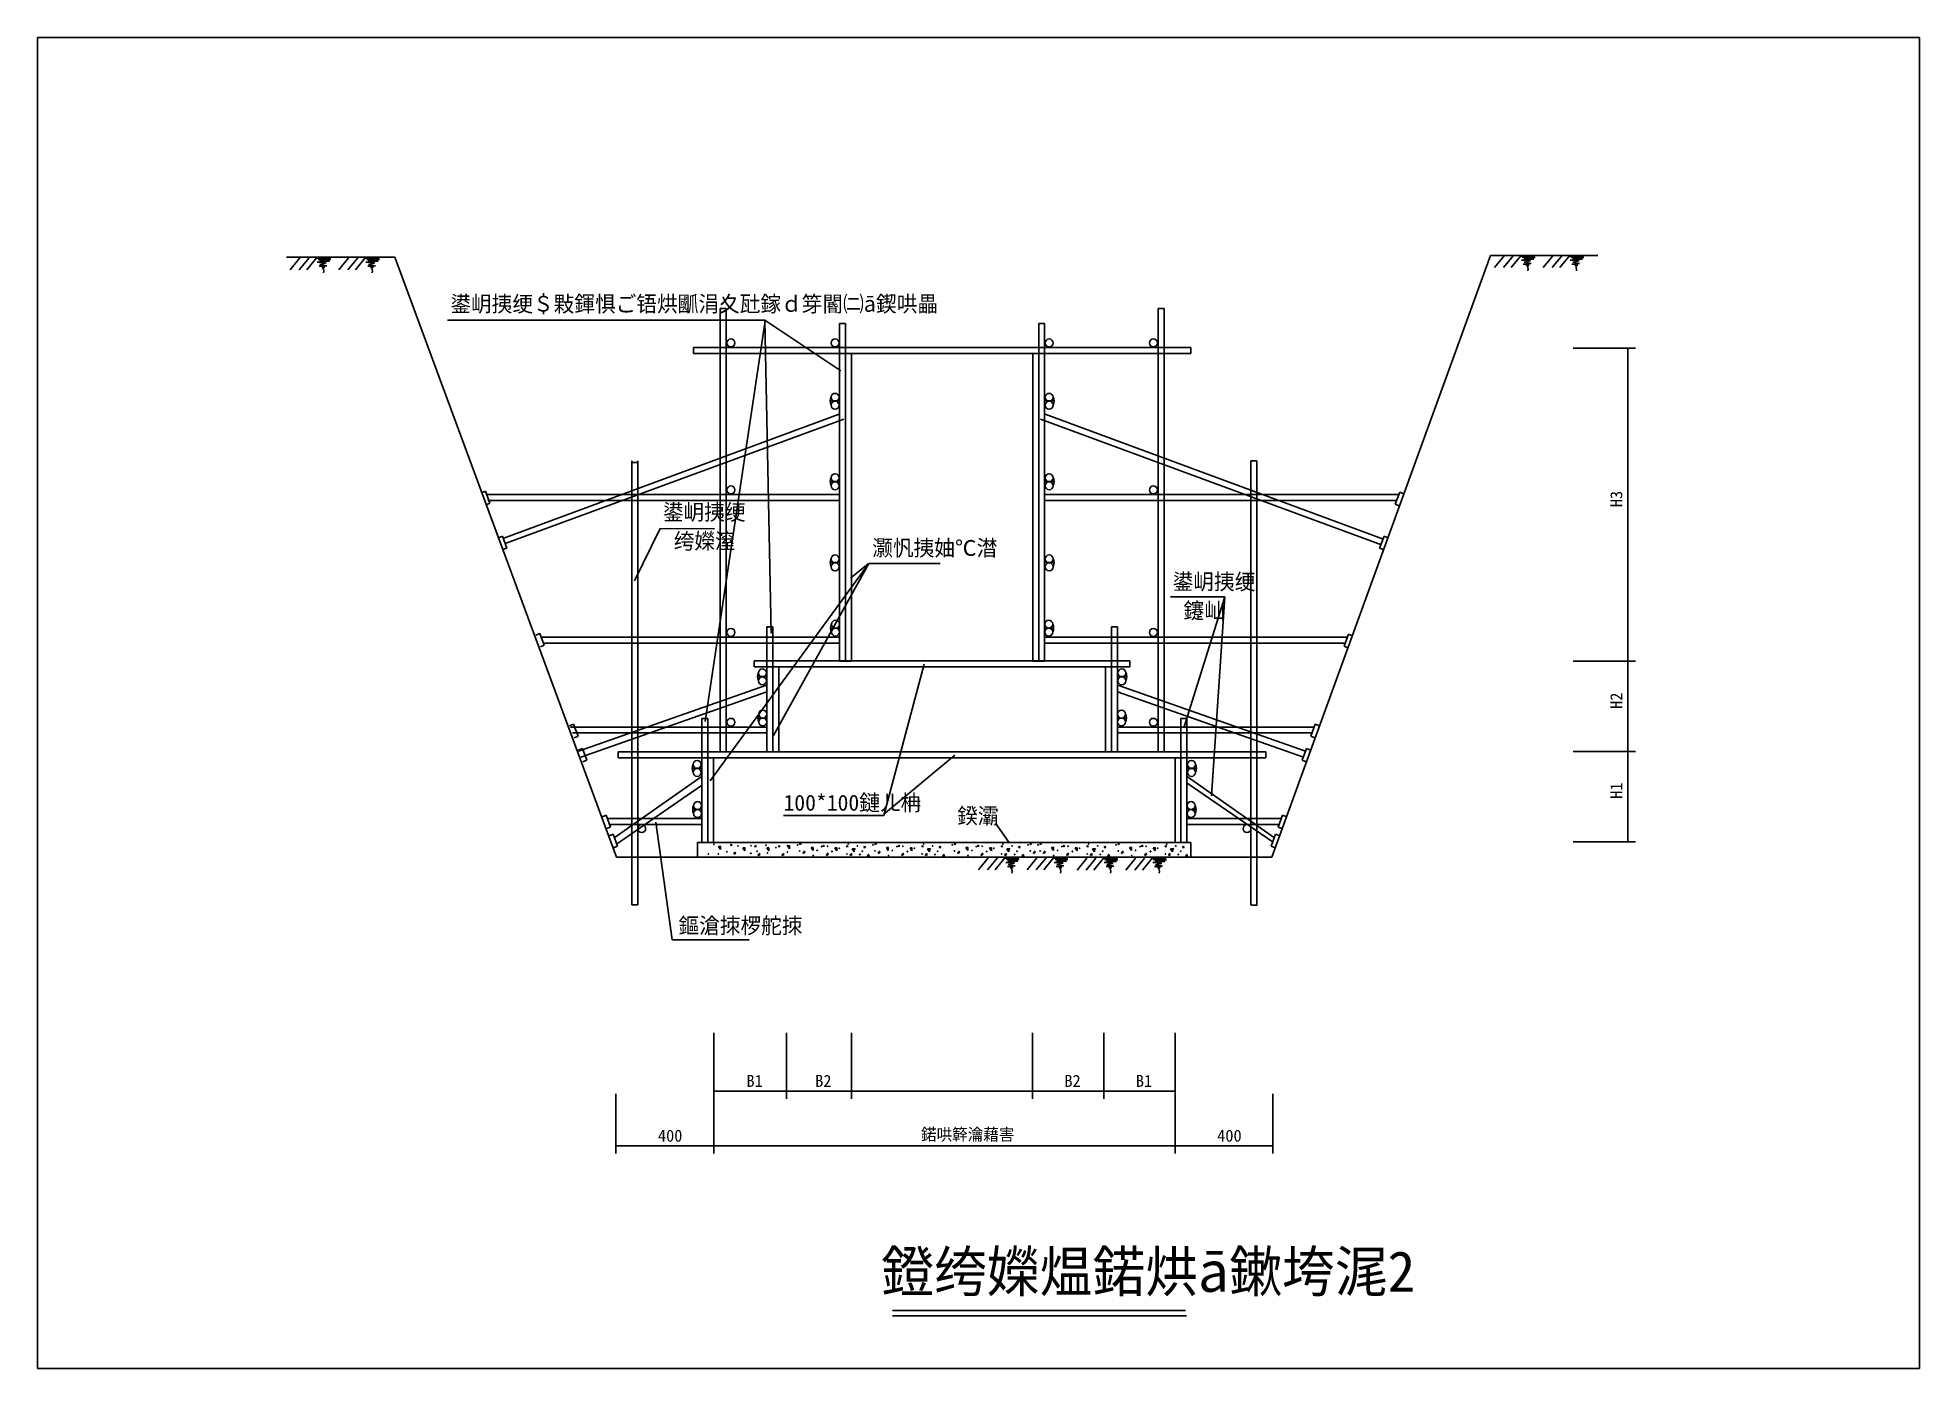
# Model space of a CAD drawing. Header units: metres. Extents: x 0 to 440, y 0 to 311.
import ezdxf

# ---------------------------------------------------------------- set-up
doc = ezdxf.new("R2010")
doc.units = ezdxf.units.M
doc.layers.add(' ', color=7, linetype='Continuous')

msp = doc.modelspace()

# ---------------------------------------------------------------- linework, layer by layer
at = {"layer": ' '}
for p, q in [((171.61, 171.96), (170.12, 245.18)), ((194.44, 188.21), (172.09, 148.04)), ((255.5, 165.46), (167.64, 165.46)), ((167.64, 165.46), (167.64, 164.04)), ((255.5, 164.04), (167.64, 164.04)), ((190.39, 165.46), (232.75, 165.46)), ((255.5, 165.46), (255.5, 164.04)), ((287.32, 144.18), (135.82, 144.18)), ((135.82, 144.18), (135.82, 142.76)), ((287.32, 142.76), (135.82, 142.76)), ((287.32, 144.18), (287.32, 142.76)), ((190.4, 64.86), (232.73, 64.86))]:
    msp.add_line(p, q, dxfattribs=at)
for p, q in [((440.15, 311.22), (0, 311.22)), ((0, 311.22), (0, 0)), ((440.15, 0), (440.15, 311.22)), ((83.58, 259.88), (58.21, 259.88)), ((61.33, 259.73), (59.05, 256.95)), ((63.48, 259.73), (61.2, 256.95)), ((65.25, 259.73), (62.97, 256.95)), ((72.71, 259.73), (70.43, 256.95)), ((74.86, 259.73), (72.58, 256.95)), ((76.63, 259.73), (74.35, 256.95)), ((135.39, 119.52), (83.58, 259.88)), ((288.72, 119.52), (339.86, 260.26)), ((339.86, 260.26), (364.91, 260.26)), ((343.01, 260.21), (340.74, 257.43)), ((345.16, 260.21), (342.89, 257.43)), ((346.93, 260.21), (344.66, 257.43)), ((346.84, 260.13), (350.21, 260.07)), ((350.21, 260.07), (347.28, 259.84)), ((347.28, 259.84), (350.27, 259.81)), ((350.27, 259.81), (347.63, 259.52)), ((354.39, 260.21), (352.12, 257.43)), ((356.54, 260.21), (354.27, 257.43)), ((358.31, 260.21), (356.04, 257.43)), ((358.22, 260.13), (361.59, 260.07)), ((361.59, 260.07), (358.66, 259.84)), ((358.66, 259.84), (361.65, 259.81)), ((361.65, 259.81), (359.01, 259.52)), ((65.16, 259.66), (68.53, 259.6)), ((68.3, 258.96), (65.42, 258.7)), ((65.42, 258.7), (67.49, 258.52)), ((68.53, 259.6), (65.59, 259.37)), ((65.59, 259.37), (68.59, 259.34)), ((67.63, 257.88), (65.83, 257.77)), ((65.83, 257.77), (67.17, 257.54)), ((68.59, 259.34), (65.94, 259.05)), ((65.94, 259.05), (68.3, 258.96)), ((67.49, 258.52), (66, 258.2)), ((66, 258.2), (67.63, 257.88)), ((67.17, 257.54), (66.55, 257.42)), ((66.55, 257.42), (66.96, 257.19)), ((66.96, 257.19), (66.85, 257.07)), ((66.85, 257.07), (66.85, 256.98)), ((66.85, 256.98), (66.93, 256.6)), ((66.93, 256.6), (66.87, 256.2)), ((76.54, 259.66), (79.91, 259.6)), ((79.68, 258.96), (76.8, 258.7)), ((76.8, 258.7), (78.87, 258.52)), ((79.91, 259.6), (76.97, 259.37)), ((76.97, 259.37), (79.97, 259.34)), ((79.01, 257.88), (77.21, 257.77)), ((77.21, 257.77), (78.54, 257.54)), ((79.97, 259.34), (77.32, 259.05)), ((77.32, 259.05), (79.68, 258.96)), ((78.87, 258.52), (77.38, 258.2)), ((77.38, 258.2), (79.01, 257.88)), ((78.54, 257.54), (77.93, 257.42)), ((77.93, 257.42), (78.34, 257.19)), ((78.34, 257.19), (78.22, 257.07)), ((78.22, 257.07), (78.22, 256.98)), ((78.22, 256.98), (78.31, 256.6)), ((78.31, 256.6), (78.25, 256.2)), ((349.98, 259.43), (347.1, 259.17)), ((347.1, 259.17), (349.17, 259)), ((349.31, 258.36), (347.51, 258.24)), ((347.51, 258.24), (348.85, 258.01)), ((347.63, 259.52), (349.98, 259.43)), ((349.17, 259), (347.68, 258.68)), ((347.68, 258.68), (349.31, 258.36)), ((348.85, 258.01), (348.24, 257.89)), ((348.24, 257.89), (348.64, 257.66)), ((348.64, 257.66), (348.53, 257.54)), ((348.53, 257.54), (348.53, 257.46)), ((348.53, 257.46), (348.61, 257.08)), ((348.61, 257.08), (348.56, 256.67)), ((361.36, 259.43), (358.48, 259.17)), ((358.48, 259.17), (360.55, 259)), ((360.69, 258.36), (358.89, 258.24)), ((358.89, 258.24), (360.23, 258.01)), ((359.01, 259.52), (361.36, 259.43)), ((360.55, 259), (359.06, 258.68)), ((359.06, 258.68), (360.69, 258.36)), ((360.23, 258.01), (359.62, 257.89)), ((359.62, 257.89), (360.02, 257.66)), ((360.02, 257.66), (359.91, 257.54)), ((359.91, 257.54), (359.91, 257.46)), ((359.91, 257.46), (359.99, 257.08)), ((359.99, 257.08), (359.94, 256.67)), ((159.62, 144.18), (159.62, 247.91)), ((161.02, 247.91), (159.62, 247.91)), ((161.02, 144.18), (161.02, 247.91)), ((262.12, 144.18), (262.12, 247.91)), ((262.12, 247.91), (263.52, 247.91)), ((263.52, 144.18), (263.52, 247.91)), ((95.89, 245.18), (170.12, 245.18)), ((156.12, 151.3), (170.14, 244.98)), ((170.12, 245.18), (187.84, 233.27)), ((187.6, 165.43), (187.6, 244.36)), ((188.99, 244.36), (187.6, 244.36)), ((188.99, 165.43), (188.99, 244.36)), ((234.15, 165.44), (234.15, 244.36)), ((234.15, 244.36), (235.54, 244.36)), ((235.54, 165.43), (235.54, 244.36)), ((269.72, 238.72), (153.42, 238.72)), ((153.42, 238.72), (153.42, 237.38)), ((269.72, 237.38), (269.72, 238.72)), ((359.15, 238.62), (373.76, 238.62)), ((371.96, 165.36), (371.96, 238.62)), ((153.42, 237.38), (269.72, 237.38)), ((190.4, 237.37), (188.98, 237.37)), ((190.39, 165.43), (190.39, 237.46)), ((232.74, 237.37), (234.16, 237.37)), ((232.75, 165.46), (232.75, 237.46)), ((185.39, 226.25), (187.5, 226.25)), ((237.75, 226.25), (235.64, 226.25)), ((187.47, 223.16), (109.06, 194.16)), ((188.56, 222.02), (109.37, 192.89)), ((234.58, 222.02), (314.32, 192.62)), ((235.67, 223.16), (314.59, 194.03)), ((138.97, 108.42), (138.97, 212.25)), ((138.97, 211.86), (140.37, 211.86)), ((140.37, 108.42), (140.37, 212.25)), ((283.8, 108.35), (283.8, 212.25)), ((285.19, 212.24), (283.8, 212.24)), ((285.19, 108.35), (285.19, 212.25)), ((185.39, 207.43), (187.5, 207.43)), ((237.75, 207.43), (235.64, 207.43)), ((103.82, 204.76), (104.76, 205.14)), ((104.76, 205.14), (105.79, 202.35)), ((187.59, 204.35), (104.8, 204.35)), ((187.59, 202.95), (105.34, 202.95)), ((235.55, 204.35), (318.34, 204.35)), ((235.55, 202.95), (317.8, 202.95)), ((318.6, 204.93), (317.57, 202.14)), ((319.53, 204.55), (318.6, 204.93)), ((105.79, 202.35), (104.88, 201.97)), ((317.57, 202.14), (318.48, 201.76)), ((107.79, 194.26), (108.73, 194.65)), ((108.73, 194.65), (109.76, 191.86)), ((139.64, 184.19), (145.65, 196.39)), ((158.31, 196.37), (145.65, 196.39)), ((314.94, 194.65), (313.91, 191.86)), ((315.88, 194.26), (314.94, 194.65)), ((109.76, 191.86), (108.85, 191.48)), ((313.91, 191.86), (314.82, 191.48)), ((194.44, 188.21), (157.34, 137.37)), ((185.39, 188.46), (187.5, 188.46)), ((194.25, 188.16), (190.1, 184.78)), ((194.44, 188.21), (211.1, 188.21)), ((237.75, 188.46), (235.64, 188.46)), ((264.96, 180.45), (277.73, 180.45)), ((268.12, 149.83), (277.73, 180.45)), ((274.6, 133.92), (277.73, 180.45)), ((116.55, 171.51), (117.49, 171.89)), ((117.49, 171.89), (118.52, 169.11)), ((170.59, 144.42), (170.59, 173.42)), ((171.98, 173.42), (170.59, 173.42)), ((171.98, 144.42), (171.98, 173.42)), ((185.49, 173.12), (187.6, 173.12)), ((237.65, 173.12), (235.54, 173.12)), ((251.16, 144.42), (251.16, 173.42)), ((251.16, 173.42), (252.55, 173.42)), ((252.55, 144.42), (252.55, 173.42)), ((306.61, 171.68), (305.58, 168.89)), ((307.55, 171.3), (306.61, 171.68)), ((118.52, 169.11), (117.61, 168.72)), ((187.59, 171.01), (117.88, 170.99)), ((187.59, 169.62), (118.31, 169.62)), ((235.55, 171.01), (306.27, 171.01)), ((235.55, 169.62), (305.78, 169.62)), ((305.58, 168.89), (306.49, 168.51)), ((173.38, 144.42), (173.38, 164.04)), ((187.6, 165.43), (190.39, 165.43)), ((207.39, 164.73), (197.97, 129.27)), ((232.75, 165.43), (235.54, 165.43)), ((249.76, 144.42), (249.76, 164.04)), ((359.15, 165.36), (373.76, 165.36)), ((359.15, 165.36), (373.76, 165.36)), ((371.96, 144.26), (371.96, 165.36)), ((170.46, 159.75), (126.55, 144.31)), ((168.38, 161.8), (170.49, 161.8)), ((254.76, 161.8), (252.65, 161.8)), ((252.68, 159.75), (296.59, 144.31)), ((170.57, 158.24), (127.07, 142.98)), ((252.57, 158.24), (296.07, 142.98)), ((124.44, 150.28), (125.38, 150.66)), ((124.44, 150.28), (125.38, 150.66)), ((170.59, 149.99), (124.61, 149.99)), ((125.38, 150.66), (126.41, 147.87)), ((125.38, 150.66), (126.41, 147.87)), ((155.33, 123), (155.33, 152)), ((156.73, 152), (155.33, 152)), ((156.73, 123), (156.73, 152)), ((168.48, 152.1), (170.59, 152.1)), ((254.66, 152.1), (252.55, 152.1)), ((252.55, 149.99), (298.53, 149.99)), ((267.44, 123), (267.44, 152)), ((267.44, 152), (268.84, 152)), ((268.84, 123), (268.84, 152)), ((298.86, 150.66), (297.83, 147.87)), ((299.8, 150.28), (298.86, 150.66)), ((170.59, 148.6), (125.1, 148.6)), ((126.41, 147.87), (125.5, 147.49)), ((126.41, 147.87), (125.5, 147.49)), ((252.55, 148.6), (298.04, 148.6)), ((297.83, 147.87), (298.74, 147.49)), ((126.49, 144.61), (127.43, 145)), ((127.43, 145), (128.46, 142.21)), ((128.46, 142.21), (127.55, 141.83)), ((158.12, 142.76), (156.73, 142.76)), ((158.12, 123), (158.12, 142.76)), ((214.55, 143.42), (197.89, 129.53)), ((266.05, 142.76), (267.44, 142.76)), ((266.05, 123), (266.05, 142.76)), ((296.81, 145), (295.78, 142.21)), ((295.78, 142.21), (296.69, 141.83)), ((297.75, 144.61), (296.81, 145)), ((359.15, 144.26), (373.76, 144.26)), ((359.15, 144.26), (373.76, 144.26)), ((371.96, 123.17), (371.96, 144.26)), ((155.2, 138.34), (134.89, 124.09)), ((153.12, 140.38), (155.23, 140.38)), ((268.86, 136.83), (288.77, 123.18)), ((271.04, 140.38), (268.94, 140.38)), ((268.97, 138.34), (289.28, 124.09)), ((155.31, 136.28), (135.4, 122.63)), ((132.01, 129.01), (132.95, 129.39)), ((132.95, 129.39), (133.98, 126.6)), ((155.32, 128.58), (133.24, 128.58)), ((144.63, 127.74), (148.43, 100.24)), ((153.22, 130.68), (155.33, 130.68)), ((197.97, 129.27), (174.43, 129.27)), ((270.95, 130.68), (268.84, 130.68)), ((268.85, 128.58), (290.93, 128.58)), ((291.22, 129.39), (290.19, 126.6)), ((292.16, 129.01), (291.22, 129.39)), ((133.98, 126.6), (133.07, 126.22)), ((133.65, 124.52), (134.59, 124.9)), ((155.32, 127.19), (133.77, 127.19)), ((134.59, 124.9), (135.62, 122.11)), ((224.05, 127.48), (227.14, 123.04)), ((268.85, 127.19), (290.4, 127.19)), ((289.58, 124.9), (288.55, 122.11)), ((290.52, 124.52), (289.58, 124.9)), ((290.19, 126.6), (291.1, 126.22)), ((135.62, 122.11), (134.71, 121.73)), ((135.39, 119.52), (288.72, 119.52)), ((154.35, 123), (269.72, 123)), ((154.35, 119.52), (154.35, 123)), ((159.29, 122.04), (159.74, 121.33)), ((159.81, 122.04), (159.29, 122.04)), ((159.74, 121.33), (159.74, 122.04)), ((162.19, 122.62), (162.06, 122.3)), ((162.06, 122.3), (162.45, 122.36)), ((162.45, 122.36), (162.19, 122.62)), ((162.96, 120.63), (162.9, 120.24)), ((162.9, 120.24), (163.35, 120.5)), ((163.35, 120.5), (163.02, 120.75)), ((164.96, 121.72), (165.41, 121.01)), ((165.47, 121.72), (164.96, 121.72)), ((165.41, 121.01), (165.41, 121.72)), ((167.85, 122.3), (167.72, 121.98)), ((167.72, 121.98), (168.11, 122.04)), ((168.11, 122.04), (167.85, 122.3)), ((168.63, 120.3), (168.56, 119.92)), ((168.56, 119.92), (169.01, 120.18)), ((169.01, 120.18), (168.69, 120.43)), ((170.56, 121.72), (171.01, 121.01)), ((171.07, 121.72), (170.56, 121.72)), ((171.01, 121.01), (171.01, 121.72)), ((173.45, 122.3), (173.33, 121.98)), ((173.33, 121.98), (173.71, 122.04)), ((173.71, 122.04), (173.45, 122.3)), ((174.23, 120.3), (174.16, 119.92)), ((174.16, 119.92), (174.61, 120.18)), ((174.61, 120.18), (174.29, 120.43)), ((175.96, 122.23), (175.44, 122.23)), ((175.44, 122.23), (175.89, 121.53)), ((175.89, 121.53), (175.89, 122.23)), ((178.34, 122.81), (178.21, 122.49)), ((178.21, 122.49), (178.6, 122.56)), ((178.6, 122.56), (178.34, 122.81)), ((179.11, 120.82), (179.05, 120.43)), ((179.05, 120.43), (179.5, 120.69)), ((179.5, 120.69), (179.18, 120.95)), ((180.92, 121.78), (181.37, 121.08)), ((181.44, 121.78), (180.92, 121.78)), ((181.37, 121.08), (181.37, 121.78)), ((183.82, 122.36), (183.69, 122.04)), ((183.69, 122.04), (184.08, 122.11)), ((184.08, 122.11), (183.82, 122.36)), ((184.59, 120.37), (184.53, 119.98)), ((184.53, 119.98), (184.98, 120.24)), ((184.98, 120.24), (184.66, 120.5)), ((186.46, 121.72), (186.91, 121.01)), ((186.97, 121.72), (186.46, 121.72)), ((186.91, 121.01), (186.91, 121.72)), ((189.36, 122.3), (189.23, 121.98)), ((189.23, 121.98), (189.61, 122.04)), ((189.61, 122.04), (189.36, 122.3)), ((190.13, 120.3), (190.06, 119.92)), ((190.06, 119.92), (190.51, 120.18)), ((190.51, 120.18), (190.19, 120.43)), ((190.51, 121.53), (190.97, 120.82)), ((191.03, 121.53), (190.51, 121.53)), ((190.97, 120.82), (190.97, 121.53)), ((193.41, 122.11), (193.28, 121.78)), ((193.28, 121.78), (193.67, 121.85)), ((193.67, 121.85), (193.41, 122.11)), ((194.18, 120.11), (194.12, 119.72)), ((194.12, 119.72), (194.57, 119.98)), ((194.57, 119.98), (194.25, 120.24)), ((195.95, 122.81), (195.82, 122.49)), ((195.82, 122.49), (196.21, 122.56)), ((196.21, 122.56), (195.95, 122.81)), ((196.72, 120.82), (196.66, 120.43)), ((196.66, 120.43), (197.11, 120.69)), ((197.11, 120.69), (196.79, 120.95)), ((198.53, 121.78), (198.98, 121.08)), ((199.05, 121.78), (198.53, 121.78)), ((198.98, 121.08), (198.98, 121.78)), ((201.43, 122.36), (201.3, 122.04)), ((201.3, 122.04), (201.69, 122.11)), ((201.69, 122.11), (201.43, 122.36)), ((202.2, 120.37), (202.14, 119.98)), ((202.14, 119.98), (202.59, 120.24)), ((202.59, 120.24), (202.27, 120.5)), ((204.07, 121.72), (204.52, 121.01)), ((204.59, 121.72), (204.07, 121.72)), ((204.52, 121.01), (204.52, 121.72)), ((206.97, 122.3), (206.84, 121.98)), ((206.84, 121.98), (207.22, 122.04)), ((207.22, 122.04), (206.97, 122.3)), ((207.74, 120.3), (207.68, 119.92)), ((207.68, 119.92), (208.13, 120.18)), ((208.13, 120.18), (207.8, 120.43)), ((208.13, 121.53), (208.58, 120.82)), ((208.64, 121.53), (208.13, 121.53)), ((208.58, 120.82), (208.58, 121.53)), ((211.02, 122.11), (210.89, 121.78)), ((210.89, 121.78), (211.28, 121.85)), ((211.28, 121.85), (211.02, 122.11)), ((211.8, 120.11), (211.73, 119.72)), ((211.73, 119.72), (212.18, 119.98)), ((212.18, 119.98), (211.86, 120.24)), ((214.52, 122.81), (214.39, 122.49)), ((214.39, 122.49), (214.78, 122.56)), ((214.78, 122.56), (214.52, 122.81)), ((215.29, 120.82), (215.23, 120.43)), ((215.23, 120.43), (215.68, 120.69)), ((215.68, 120.69), (215.36, 120.95)), ((217.1, 121.78), (217.55, 121.08)), ((217.62, 121.78), (217.1, 121.78)), ((217.55, 121.08), (217.55, 121.78)), ((220, 122.36), (219.87, 122.04)), ((219.87, 122.04), (220.26, 122.11)), ((220.26, 122.11), (220, 122.36)), ((222.34, 119.36), (220.06, 116.58)), ((220.77, 120.37), (220.71, 119.98)), ((220.71, 119.98), (221.16, 120.24)), ((221.16, 120.24), (220.84, 120.5)), ((224.49, 119.36), (222.21, 116.58)), ((222.64, 121.72), (223.09, 121.01)), ((223.15, 121.72), (222.64, 121.72)), ((223.09, 121.01), (223.09, 121.72)), ((226.26, 119.36), (223.98, 116.58)), ((225.54, 122.3), (225.41, 121.98)), ((225.41, 121.98), (225.79, 122.04)), ((225.79, 122.04), (225.54, 122.3)), ((226.17, 119.29), (229.54, 119.23)), ((226.31, 120.3), (226.24, 119.92)), ((226.24, 119.92), (226.69, 120.18)), ((226.69, 120.18), (226.37, 120.43)), ((229.54, 119.23), (226.6, 119)), ((226.6, 119), (229.6, 118.97)), ((226.69, 121.53), (227.14, 120.82)), ((227.21, 121.53), (226.69, 121.53)), ((229.6, 118.97), (226.95, 118.68)), ((227.14, 120.82), (227.14, 121.53)), ((229.59, 122.11), (229.46, 121.78)), ((229.46, 121.78), (229.85, 121.85)), ((229.85, 121.85), (229.59, 122.11)), ((230.36, 120.11), (230.3, 119.72)), ((230.3, 119.72), (230.75, 119.98)), ((230.75, 119.98), (230.43, 120.24)), ((233.72, 119.36), (231.44, 116.58)), ((232.26, 122.81), (232.13, 122.49)), ((232.13, 122.49), (232.51, 122.56)), ((232.51, 122.56), (232.26, 122.81)), ((233.03, 120.82), (232.96, 120.43)), ((232.96, 120.43), (233.41, 120.69)), ((233.41, 120.69), (233.09, 120.95)), ((235.87, 119.36), (233.59, 116.58)), ((234.56, 122.81), (234.43, 122.49)), ((234.43, 122.49), (234.82, 122.56)), ((234.82, 122.56), (234.56, 122.81)), ((235.33, 120.82), (235.27, 120.43)), ((235.27, 120.43), (235.72, 120.69)), ((237.64, 119.36), (235.36, 116.58)), ((235.72, 120.69), (235.4, 120.95)), ((237.14, 121.78), (237.59, 121.08)), ((237.66, 121.78), (237.14, 121.78)), ((237.55, 119.29), (240.92, 119.23)), ((237.59, 121.08), (237.59, 121.78)), ((240.92, 119.23), (237.98, 119)), ((237.98, 119), (240.98, 118.97)), ((240.98, 118.97), (238.33, 118.68)), ((240.04, 122.36), (239.91, 122.04)), ((239.91, 122.04), (240.3, 122.11)), ((240.3, 122.11), (240.04, 122.36)), ((240.81, 120.37), (240.75, 119.98)), ((240.75, 119.98), (241.2, 120.24)), ((241.2, 120.24), (240.88, 120.5)), ((242.68, 121.72), (243.13, 121.01)), ((243.19, 121.72), (242.68, 121.72)), ((245.4, 119.32), (243.12, 116.54)), ((243.13, 121.01), (243.13, 121.72)), ((247.55, 119.32), (245.27, 116.54)), ((245.58, 122.3), (245.45, 121.98)), ((245.45, 121.98), (245.83, 122.04)), ((245.83, 122.04), (245.58, 122.3)), ((246.35, 120.3), (246.28, 119.92)), ((246.28, 119.92), (246.74, 120.18)), ((246.74, 120.18), (246.41, 120.43)), ((246.74, 121.53), (247.19, 120.82)), ((247.25, 121.53), (246.74, 121.53)), ((249.32, 119.32), (247.04, 116.54)), ((247.19, 120.82), (247.19, 121.53)), ((249.23, 119.24), (252.6, 119.18)), ((249.63, 122.11), (249.5, 121.78)), ((249.5, 121.78), (249.89, 121.85)), ((249.89, 121.85), (249.63, 122.11)), ((252.6, 119.18), (249.66, 118.95)), ((249.66, 118.95), (252.66, 118.92)), ((252.66, 118.92), (250.01, 118.63)), ((250.41, 120.11), (250.34, 119.72)), ((250.34, 119.72), (250.79, 119.98)), ((250.79, 119.98), (250.47, 120.24)), ((252.83, 122.81), (252.71, 122.49)), ((252.71, 122.49), (253.09, 122.56)), ((253.09, 122.56), (252.83, 122.81)), ((253.61, 120.82), (253.54, 120.43)), ((253.54, 120.43), (253.99, 120.69)), ((253.99, 120.69), (253.67, 120.95)), ((256.78, 119.32), (254.5, 116.54)), ((255.42, 121.78), (255.87, 121.08)), ((255.93, 121.78), (255.42, 121.78)), ((255.87, 121.08), (255.87, 121.78)), ((258.93, 119.32), (256.65, 116.54)), ((258.31, 122.36), (258.18, 122.04)), ((258.18, 122.04), (258.57, 122.11)), ((258.57, 122.11), (258.31, 122.36)), ((260.7, 119.32), (258.42, 116.54)), ((259.09, 120.37), (259.02, 119.98)), ((259.02, 119.98), (259.47, 120.24)), ((259.47, 120.24), (259.15, 120.5)), ((260.61, 119.24), (263.98, 119.18)), ((260.95, 121.72), (261.4, 121.01)), ((261.47, 121.72), (260.95, 121.72)), ((263.98, 119.18), (261.04, 118.95)), ((261.04, 118.95), (264.04, 118.92)), ((264.04, 118.92), (261.39, 118.63)), ((261.4, 121.01), (261.4, 121.72)), ((263.85, 122.3), (263.72, 121.98)), ((263.72, 121.98), (264.11, 122.04)), ((264.11, 122.04), (263.85, 122.3)), ((264.62, 120.3), (264.56, 119.92)), ((264.56, 119.92), (265.01, 120.18)), ((265.01, 120.18), (264.69, 120.43)), ((265.01, 121.53), (265.46, 120.82)), ((265.52, 121.53), (265.01, 121.53)), ((265.46, 120.82), (265.46, 121.53)), ((267.91, 122.11), (267.78, 121.78)), ((267.78, 121.78), (268.16, 121.85)), ((268.16, 121.85), (267.91, 122.11)), ((268.68, 120.11), (268.61, 119.72)), ((268.61, 119.72), (269.06, 119.98)), ((269.06, 119.98), (268.74, 120.24)), ((269.72, 119.49), (269.72, 123)), ((288.55, 122.11), (289.46, 121.73)), ((359.15, 123.17), (373.76, 123.17)), ((229.31, 118.59), (226.43, 118.33)), ((226.43, 118.33), (228.49, 118.15)), ((228.64, 117.51), (226.84, 117.4)), ((226.84, 117.4), (228.17, 117.16)), ((226.95, 118.68), (229.31, 118.59)), ((228.49, 118.15), (227.01, 117.83)), ((227.01, 117.83), (228.64, 117.51)), ((228.17, 117.16), (227.56, 117.05)), ((227.56, 117.05), (227.97, 116.81)), ((227.97, 116.81), (227.85, 116.7)), ((227.85, 116.7), (227.85, 116.61)), ((227.85, 116.61), (227.94, 116.23)), ((227.94, 116.23), (227.88, 115.83)), ((240.69, 118.59), (237.81, 118.33)), ((237.81, 118.33), (239.87, 118.15)), ((240.02, 117.51), (238.22, 117.4)), ((238.22, 117.4), (239.55, 117.16)), ((238.33, 118.68), (240.69, 118.59)), ((239.87, 118.15), (238.39, 117.83)), ((238.39, 117.83), (240.02, 117.51)), ((239.55, 117.16), (238.94, 117.05)), ((238.94, 117.05), (239.35, 116.81)), ((239.35, 116.81), (239.23, 116.7)), ((239.23, 116.7), (239.23, 116.61)), ((239.23, 116.61), (239.32, 116.23)), ((239.32, 116.23), (239.26, 115.83)), ((252.37, 118.54), (249.49, 118.28)), ((249.49, 118.28), (251.56, 118.11)), ((251.7, 117.47), (249.9, 117.35)), ((249.9, 117.35), (251.24, 117.12)), ((250.01, 118.63), (252.37, 118.54)), ((251.56, 118.11), (250.07, 117.79)), ((250.07, 117.79), (251.7, 117.47)), ((251.24, 117.12), (250.62, 117)), ((250.62, 117), (251.03, 116.77)), ((251.03, 116.77), (250.92, 116.65)), ((250.92, 116.65), (250.92, 116.56)), ((250.92, 116.56), (251, 116.19)), ((251, 116.19), (250.94, 115.78)), ((263.75, 118.54), (260.87, 118.28)), ((260.87, 118.28), (262.94, 118.11)), ((263.08, 117.47), (261.28, 117.35)), ((261.28, 117.35), (262.62, 117.12)), ((261.39, 118.63), (263.75, 118.54)), ((262.94, 118.11), (261.45, 117.79)), ((261.45, 117.79), (263.08, 117.47)), ((262.62, 117.12), (262, 117)), ((262, 117), (262.41, 116.77)), ((262.41, 116.77), (262.3, 116.65)), ((262.3, 116.65), (262.3, 116.56)), ((262.3, 116.56), (262.38, 116.19)), ((262.38, 116.19), (262.32, 115.78)), ((138.97, 108.42), (140.37, 108.42)), ((285.25, 108.35), (283.83, 108.35)), ((148.43, 100.24), (166.46, 100.24)), ((158.13, 78.47), (158.13, 63.06)), ((175.13, 78.47), (175.13, 63.06)), ((175.13, 78.47), (175.13, 63.06)), ((190.4, 78.47), (190.4, 63.06)), ((232.73, 78.47), (232.73, 63.06)), ((249.39, 78.47), (249.39, 63.06)), ((249.39, 78.47), (249.39, 63.06)), ((266.04, 78.47), (266.04, 63.06)), ((135.23, 64.23), (135.23, 50.23)), ((158.13, 64.86), (175.13, 64.86)), ((158.13, 64.23), (158.13, 50.23)), ((158.13, 64.23), (158.13, 50.23)), ((190.4, 64.86), (175.13, 64.86)), ((249.39, 64.86), (232.73, 64.86)), ((249.39, 64.86), (266.04, 64.86)), ((266.04, 64.23), (266.04, 50.23)), ((266.04, 64.23), (266.04, 50.23)), ((288.94, 64.23), (288.94, 50.23)), ((135.23, 52.03), (158.13, 52.03)), ((158.13, 52.03), (266.04, 52.03)), ((266.04, 52.03), (288.94, 52.03)), ((199.98, 13.53), (268.47, 13.53)), ((199.98, 12.27), (268.74, 12.27)), ((0, 0), (440.15, 0))]:
    msp.add_line(p, q)
for centre in [(162.15, 239.82), (186.54, 239.82), (236.6, 239.82), (260.99, 239.82), (186.54, 227.1), (186.54, 227.1), (186.54, 225.24), (186.54, 225.24), (236.6, 227.1), (236.6, 227.1), (236.6, 225.24), (236.6, 225.24), (186.54, 208.29), (186.54, 208.29), (186.54, 206.43), (186.54, 206.43), (236.6, 208.29), (236.6, 208.29), (236.6, 206.43), (236.6, 206.43), (162.15, 205.45), (260.99, 205.45), (186.54, 189.31), (186.54, 189.31), (236.6, 189.31), (236.6, 189.31), (186.54, 187.45), (186.54, 187.45), (236.6, 187.45), (236.6, 187.45), (162.15, 172.11), (186.63, 174.05), (186.63, 174.05), (186.63, 172.19), (186.63, 172.19), (236.51, 174.05), (236.51, 174.05), (236.51, 172.19), (236.51, 172.19), (260.99, 172.11), (169.53, 162.65), (169.53, 162.65), (253.61, 162.65), (253.61, 162.65), (169.53, 160.79), (169.53, 160.79), (253.61, 160.79), (253.61, 160.79), (162.15, 151.09), (169.62, 153.03), (169.62, 153.03), (169.62, 151.17), (169.62, 151.17), (253.52, 153.03), (253.52, 153.03), (253.52, 151.17), (253.52, 151.17), (260.99, 151.09), (154.27, 141.24), (154.27, 141.24), (269.9, 141.24), (269.9, 141.24), (154.27, 139.38), (154.27, 139.38), (269.9, 139.38), (269.9, 139.38), (154.37, 131.61), (154.37, 131.61), (269.8, 131.61), (269.8, 131.61), (154.37, 129.75), (154.37, 129.75), (269.8, 129.75), (269.8, 129.75), (141.29, 126.24), (282.88, 126.24)]:
    msp.add_circle(centre, 0.93)
for centre, radius, start, end in [((187.51, 226.25), 2.12, 154.01, 205.99), ((235.63, 226.25), 2.12, -25.99, 25.99), ((187.51, 207.43), 2.12, 154.01, 205.99), ((235.63, 207.43), 2.12, -25.99, 25.99), ((187.51, 188.46), 2.12, 154.01, 205.99), ((235.63, 188.46), 2.12, -25.99, 25.99), ((187.61, 173.12), 2.12, 154.01, 205.99), ((235.53, 173.12), 2.12, -25.99, 25.99), ((170.5, 161.8), 2.12, 154.01, 205.99), ((252.64, 161.8), 2.12, -25.99, 25.99), ((170.6, 152.1), 2.12, 154.01, 205.99), ((252.54, 152.1), 2.12, -25.99, 25.99), ((155.25, 140.38), 2.12, 154.01, 205.99), ((268.92, 140.38), 2.12, -25.99, 25.99), ((155.34, 130.68), 2.12, 154.01, 205.99), ((268.83, 130.68), 2.12, -25.99, 25.99), ((156.91, 120.3), 0.06, 0, 180), ((156.91, 120.3), 0.06, -180, 0), ((158.2, 122.56), 0.06, 0, 180), ((158.2, 122.56), 0.06, -180, 0), ((159.23, 120.3), 0.06, 0, 180), ((159.23, 120.3), 0.06, -180, 0), ((161.22, 120.82), 0.06, 0, 180), ((161.22, 120.82), 0.06, -180, 0), ((163.8, 122.17), 0.06, 0, 180), ((163.8, 122.17), 0.06, -180, 0), ((166.82, 120.43), 0.06, 0, 180), ((166.82, 120.43), 0.06, -180, 0), ((166.89, 122.23), 0.06, 0, 180), ((166.89, 122.23), 0.06, -180, 0), ((168.3, 120.95), 0.06, 0, 180), ((168.3, 120.95), 0.06, -180, 0), ((170.36, 122.36), 0.06, 0, 180), ((170.36, 122.36), 0.06, -180, 0), ((170.69, 120.56), 0.06, 0, 180), ((170.69, 120.56), 0.06, -180, 0), ((172.68, 121.78), 0.06, 0, 180), ((172.68, 121.78), 0.06, -180, 0), ((175.39, 122.23), 0.06, 0, 180), ((175.39, 122.23), 0.06, -180, 0), ((175.39, 120.75), 0.06, 0, 180), ((175.39, 120.75), 0.06, -180, 0), ((177.77, 122.43), 0.06, 0, 180), ((177.77, 122.43), 0.06, -180, 0), ((178.28, 121.01), 0.06, 0, 180), ((178.28, 121.01), 0.06, -180, 0), ((181.44, 119.92), 0.06, 0, 180), ((181.44, 119.92), 0.06, -180, 0), ((182.34, 121.14), 0.06, 0, 180), ((182.34, 121.14), 0.06, -180, 0), ((183.37, 122.04), 0.06, 0, 180), ((183.37, 122.04), 0.06, -180, 0), ((184.78, 122.11), 0.06, 0, 180), ((184.78, 122.11), 0.06, -180, 0), ((185.81, 120.88), 0.06, 0, 180), ((185.81, 120.88), 0.06, -180, 0), ((187.49, 121.65), 0.06, 0, 180), ((187.49, 121.65), 0.06, -180, 0), ((189.29, 120.3), 0.06, 0, 180), ((189.29, 120.3), 0.06, -180, 0), ((189.61, 122.62), 0.06, 0, 180), ((189.61, 122.62), 0.06, -180, 0), ((191.16, 121.46), 0.06, 0, 180), ((191.16, 121.46), 0.06, -180, 0), ((191.74, 122.17), 0.06, 0, 180), ((191.74, 122.17), 0.06, -180, 0), ((192.32, 120.18), 0.06, 0, 180), ((192.32, 120.18), 0.06, -180, 0), ((192.9, 120.95), 0.06, 0, 180), ((192.9, 120.95), 0.06, -180, 0), ((195.38, 122.43), 0.06, 0, 180), ((195.38, 122.43), 0.06, -180, 0), ((195.89, 121.01), 0.06, 0, 180), ((195.89, 121.01), 0.06, -180, 0), ((199.05, 119.92), 0.06, 0, 180), ((199.05, 119.92), 0.06, -180, 0), ((199.95, 121.14), 0.06, 0, 180), ((199.95, 121.14), 0.06, -180, 0), ((200.98, 122.04), 0.06, 0, 180), ((200.98, 122.04), 0.06, -180, 0), ((202.4, 122.11), 0.06, 0, 180), ((202.4, 122.11), 0.06, -180, 0), ((203.43, 120.88), 0.06, 0, 180), ((203.43, 120.88), 0.06, -180, 0), ((205.1, 121.65), 0.06, 0, 180), ((205.1, 121.65), 0.06, -180, 0), ((206.9, 120.3), 0.06, 0, 180), ((206.9, 120.3), 0.06, -180, 0), ((207.22, 122.62), 0.06, 0, 180), ((207.22, 122.62), 0.06, -180, 0), ((208.77, 121.46), 0.06, 0, 180), ((208.77, 121.46), 0.06, -180, 0), ((209.35, 122.17), 0.06, 0, 180), ((209.35, 122.17), 0.06, -180, 0), ((209.93, 120.18), 0.06, 0, 180), ((209.93, 120.18), 0.06, -180, 0), ((210.51, 120.95), 0.06, 0, 180), ((210.51, 120.95), 0.06, -180, 0), ((213.95, 122.43), 0.06, 0, 180), ((213.95, 122.43), 0.06, -180, 0), ((214.46, 121.01), 0.06, 0, 180), ((214.46, 121.01), 0.06, -180, 0), ((217.62, 119.92), 0.06, 0, 180), ((217.62, 119.92), 0.06, -180, 0), ((218.52, 121.14), 0.06, 0, 180), ((218.52, 121.14), 0.06, -180, 0), ((219.55, 122.04), 0.06, 0, 180), ((219.55, 122.04), 0.06, -180, 0), ((220.96, 122.11), 0.06, 0, 180), ((220.96, 122.11), 0.06, -180, 0), ((221.99, 120.88), 0.06, 0, 180), ((221.99, 120.88), 0.06, -180, 0), ((223.67, 121.65), 0.06, 0, 180), ((223.67, 121.65), 0.06, -180, 0), ((225.47, 120.3), 0.06, 0, 180), ((225.47, 120.3), 0.06, -180, 0), ((225.79, 122.62), 0.06, 0, 180), ((225.79, 122.62), 0.06, -180, 0), ((227.34, 121.46), 0.06, 0, 180), ((227.34, 121.46), 0.06, -180, 0), ((227.92, 122.17), 0.06, 0, 180), ((227.92, 122.17), 0.06, -180, 0), ((228.5, 120.18), 0.06, 0, 180), ((228.5, 120.18), 0.06, -180, 0), ((229.08, 120.95), 0.06, 0, 180), ((229.08, 120.95), 0.06, -180, 0), ((231.68, 122.43), 0.06, 0, 180), ((231.68, 122.43), 0.06, -180, 0), ((232.2, 121.01), 0.06, 0, 180), ((232.2, 121.01), 0.06, -180, 0), ((233.99, 122.43), 0.06, 0, 180), ((233.99, 122.43), 0.06, -180, 0), ((234.5, 121.01), 0.06, 0, 180), ((234.5, 121.01), 0.06, -180, 0), ((237.66, 119.92), 0.06, 0, 180), ((237.66, 119.92), 0.06, -180, 0), ((238.56, 121.14), 0.06, 0, 180), ((238.56, 121.14), 0.06, -180, 0), ((239.59, 122.04), 0.06, 0, 180), ((239.59, 122.04), 0.06, -180, 0), ((241.01, 122.11), 0.06, 0, 180), ((241.01, 122.11), 0.06, -180, 0), ((242.04, 120.88), 0.06, 0, 180), ((242.04, 120.88), 0.06, -180, 0), ((243.71, 121.65), 0.06, 0, 180), ((243.71, 121.65), 0.06, -180, 0), ((245.51, 120.3), 0.06, 0, 180), ((245.51, 120.3), 0.06, -180, 0), ((245.83, 122.62), 0.06, 0, 180), ((245.83, 122.62), 0.06, -180, 0), ((247.38, 121.46), 0.06, 0, 180), ((247.38, 121.46), 0.06, -180, 0), ((247.96, 122.17), 0.06, 0, 180), ((247.96, 122.17), 0.06, -180, 0), ((248.54, 120.18), 0.06, 0, 180), ((248.54, 120.18), 0.06, -180, 0), ((249.12, 120.95), 0.06, 0, 180), ((249.12, 120.95), 0.06, -180, 0), ((252.26, 122.43), 0.06, 0, 180), ((252.26, 122.43), 0.06, -180, 0), ((252.78, 121.01), 0.06, 0, 180), ((252.78, 121.01), 0.06, -180, 0), ((255.93, 119.92), 0.06, 0, 180), ((255.93, 119.92), 0.06, -180, 0), ((256.83, 121.14), 0.06, 0, 180), ((256.83, 121.14), 0.06, -180, 0), ((257.86, 122.04), 0.06, 0, 180), ((257.86, 122.04), 0.06, -180, 0), ((259.28, 122.11), 0.06, 0, 180), ((259.28, 122.11), 0.06, -180, 0), ((260.31, 120.88), 0.06, 0, 180), ((260.31, 120.88), 0.06, -180, 0), ((261.98, 121.65), 0.06, 0, 180), ((261.98, 121.65), 0.06, -180, 0), ((263.79, 120.3), 0.06, 0, 180), ((263.79, 120.3), 0.06, -180, 0), ((264.11, 122.62), 0.06, 0, 180), ((264.11, 122.62), 0.06, -180, 0), ((265.65, 121.46), 0.06, 0, 180), ((265.65, 121.46), 0.06, -180, 0), ((266.23, 122.17), 0.06, 0, 180), ((266.23, 122.17), 0.06, -180, 0), ((266.81, 120.18), 0.06, 0, 180), ((266.81, 120.18), 0.06, -180, 0), ((267.39, 120.95), 0.06, 0, 180), ((267.39, 120.95), 0.06, -180, 0)]:
    msp.add_arc(centre, radius, start, end)

# ---------------------------------------------------------------- texts
for s, height, p in [('鍙岄挗绠＄敤鍕惧ご铻烘爴涓夊瓧鎵ｄ笌閽㈡ā鍥哄畾', 3.72, (96.53, 247.1)), ('鍙岄挗绠', 3.72, (146.26, 198.4)), (' 绔嬫潌', 3.72, (146.26, 191.63)), ('灏忛挗妯℃澘', 3.72, (195.23, 190.02)), ('鍙岄挗绠', 3.72, (265.49, 182.13)), (' 鑳屾', 3.72, (265.49, 175.34)), ('100*100鏈ㄦ柟', 3.72, (174.46, 130.43)), ('鍨灞', 3.72, (215.11, 127.36)), ('鏂滄拺椤舵拺', 3.72, (149.9, 101.69)), ('B1', 2.8, (165.8, 65.84)), ('B2', 2.8, (181.88, 65.84)), ('B2', 2.8, (240.17, 65.84)), ('B1', 2.8, (256.88, 65.84)), ('400', 2.8, (145.1, 53.02)), ('鍩哄簳瀹藉害', 2.8, (206.63, 53.3)), ('400', 2.8, (275.91, 53.02)), ('鐙绔嬫煴鍩烘ā鏉垮浘2', 9.5, (197.34, 17.9))]:
    msp.add_text(s, height=height).set_placement(p)
for s, p in [('H3', (370.66, 201.41)), ('H2', (370.66, 154.24)), ('H1', (370.66, 133.2))]:
    msp.add_text(s, height=2.8, rotation=90).set_placement(p)

doc.saveas('drawing.dxf')
